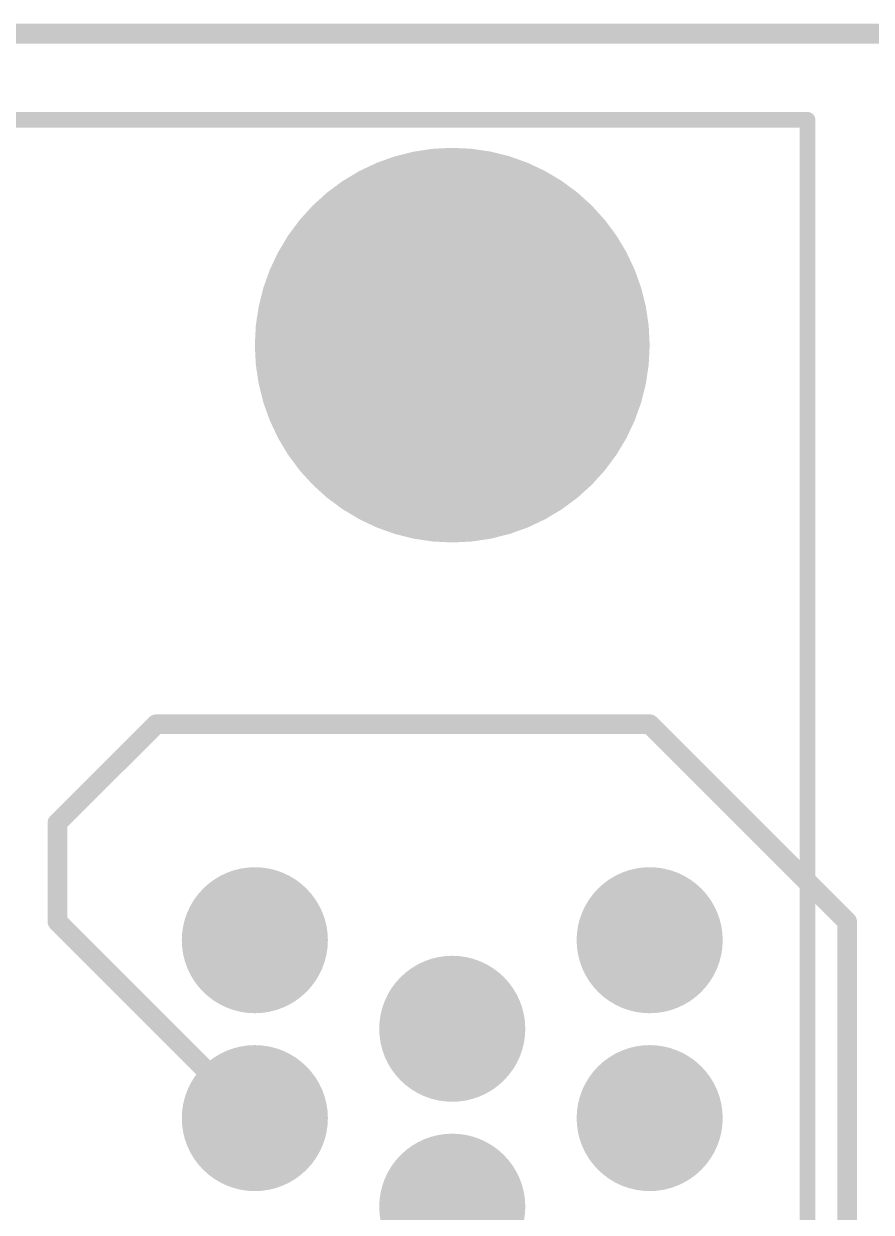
# Model space of a CAD drawing. Extents: x -10.1 to 20.4, y -11.4 to 45.8.
# Drawn here: x 2.11 to 13.01, y 30.55 to 45.85 of the extents above; entities that cross this region are included whole.
import ezdxf

# ---------------------------------------------------------------- set-up
doc = ezdxf.new("R2010")
doc.units = 0
for name, color, linetype in [('1', 12, 'CONTINUOUS'), ('16', 132, 'CONTINUOUS'), ('17', 110, 'CONTINUOUS'), ('20', 53, 'CONTINUOUS'), ('21', 41, 'CONTINUOUS')]:
    doc.layers.add(name, color=color, linetype=linetype)

# ---------------------------------------------------------------- blocks, each defined once
blk = doc.blocks.new('ROUNDP')
at = {"const_width": 0.5}
blk.add_lwpolyline([(0, -0.25, 1), (0, 0.25, 1), (0, -0.25)], format="xyb", dxfattribs=at)

msp = doc.modelspace()

# ---------------------------------------------------------------- linework, layer by layer
at = {"layer": '1'}
for points, const_width in [([(0, 45.72), (20.32, 45.72)], 0.2032), ([(3.81, 36.83), (2.54, 35.56)], 0.254), ([(10.16, 36.83), (3.81, 36.83)], 0.254), ([(12.7, 34.29), (10.16, 36.83)], 0.254), ([(2.54, 35.56), (2.54, 34.29)], 0.254), ([(2.54, 34.29), (5.07, 31.76)], 0.254), ([(12.7, 29.21), (12.7, 34.29)], 0.254), ([(5.07, 31.76), (5.08, 31.76)], 0.254)]:
    msp.add_lwpolyline(points, dxfattribs=dict(at, const_width=const_width))
at = {"layer": '1', "const_width": 0.127}
for points in [[(3.81, 36.8935, 1), (3.81, 36.7665)], [(3.8549, 36.7851, 1), (3.7651, 36.8749)], [(10.2049, 36.8749, 1), (10.1151, 36.7851)], [(10.16, 36.7665, 1), (10.16, 36.8935)], [(2.6035, 35.56, 1), (2.4765, 35.56)], [(2.4951, 35.6049, 1), (2.5849, 35.5151)], [(2.5849, 34.3349, 1), (2.4951, 34.2451)], [(2.4765, 34.29, 1), (2.6035, 34.29)], [(12.7635, 34.29, 1), (12.6365, 34.29)], [(12.6551, 34.2451, 1), (12.7449, 34.3349)], [(5.07, 31.8235, 1), (5.07, 31.6965)], [(5.0251, 31.7151, 1), (5.1149, 31.8049)], [(5.08, 31.6965, 1), (5.08, 31.8235)]]:
    msp.add_lwpolyline(points, format="xyb", dxfattribs=at)
at = {"layer": '16', "const_width": 0.2032}
msp.add_lwpolyline([(0, 45.72), (20.32, 45.72)], dxfattribs=at)
at = {"layer": '20', "const_width": 0.254}
msp.add_lwpolyline([(20.32, 45.72), (0, 45.72)], dxfattribs=at)
at = {"layer": '21', "const_width": 0.2032}
for points in [[(12.19, 44.61), (0.16, 44.61)], [(12.19, 13.81), (12.19, 44.61)]]:
    msp.add_lwpolyline(points, dxfattribs=at)
at = {"layer": '21', "const_width": 0.1016}
for points in [[(12.2408, 44.61, 1), (12.1392, 44.61)], [(12.19, 44.5592, 1), (12.19, 44.6608)]]:
    msp.add_lwpolyline(points, format="xyb", dxfattribs=at)

# ---------------------------------------------------------------- block references
at = {"layer": '17', "rotation": 90}
for p, xscale, yscale in [((7.62, 41.71), 5.08, 5.08), ((7.62, 41.71), 5.08, 5.08), ((5.08, 34.05), 1.8796, 1.8796), ((5.08, 34.05), 1.8796, 1.8796), ((10.16, 34.05), 1.8796, 1.8796), ((10.16, 34.05), 1.8796, 1.8796), ((7.62, 32.91), 1.8796, 1.8796), ((7.62, 32.91), 1.8796, 1.8796), ((5.08, 31.76), 1.8796, 1.8796), ((5.08, 31.76), 1.8796, 1.8796), ((10.16, 31.76), 1.8796, 1.8796), ((10.16, 31.76), 1.8796, 1.8796), ((7.62, 30.62), 1.8796, 1.8796), ((7.62, 30.62), 1.8796, 1.8796)]:
    msp.add_blockref('ROUNDP', p, dxfattribs=dict(at, xscale=xscale, yscale=yscale))

doc.saveas('drawing.dxf')
